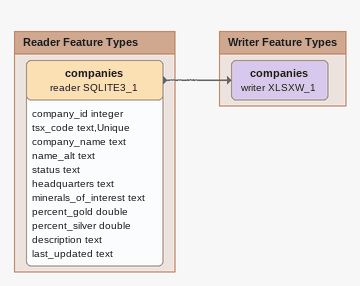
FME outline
Bookmark: Reader Feature Types
companies (reader SQLITE3_1)
    attributes: company_id integer, tsx_code text,Unique, company_name text, name_alt text, status text, headquarters text, minerals_of_interest text, percent_gold double, percent_silver double, description text, last_updated text
    -> companies (writer XLSXW_1)

Bookmark: Writer Feature Types
companies (writer XLSXW_1)
